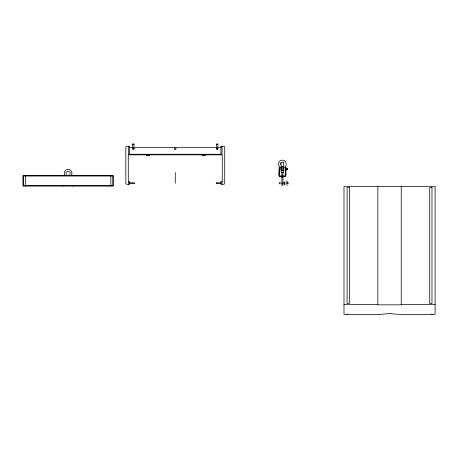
<?xml version="1.0" encoding="UTF-8"?>
<svg xmlns="http://www.w3.org/2000/svg" width="458" height="458" viewBox="0 0 458 458"><rect width="100%" height="100%" fill="white"/><g stroke="black" fill="none" stroke-linecap="round" stroke-linejoin="round"><path stroke-width="0.69" d="M133.862 146.549C135.202 142.776 131.452 142.776 132.791 146.549M217.75 146.549C219.09 142.776 215.34 142.776 216.68 146.549M133.868 144.161L133.467 144.682M217.756 144.161L217.355 144.682M283.857 167.473C284.304 166.317 286.519 168.263 285.62 166.426A1.26 1.26 0 0 1 285.781 165.813A3.859 3.859 0 0 0 282.409 160.082A3.859 3.859 0 0 0 279.036 165.813A1.26 1.26 0 0 1 279.191 166.426C278.292 168.263 280.519 166.317 280.96 167.473M280.508 163.1L280.411 164.508M69.771 174.601C72.312 170.33 63.914 170.33 66.45 174.601M133.381 148.077L133.776 147.671M217.269 148.077L217.665 147.671M110.859 175.368L110.859 186.103L112.788 186.103L113.166 185.942L112.788 185.564L112.788 175.901L113.166 175.523L112.788 175.368L23.438 175.368L23.055 175.523L23.438 175.901L23.438 185.564L23.055 185.942L23.438 186.103L25.362 186.103L25.362 175.368M133.467 147.757L133.845 147.671M287.149 185.507L286.8 185.507M133.158 148.1A0.641 0.641 0 0 1 133.948 148.884A0.641 0.641 0 0 1 132.872 149.176A0.641 0.641 0 0 1 133.158 148.1L133.496 148.1M217.046 148.1L217.384 148.1M129.574 147.327L220.962 147.327M285.901 168.08L286.857 168.08A0.893 0.893 0 0 1 287.75 168.973A0.893 0.893 0 0 1 286.857 169.872L285.901 169.872M285.357 170.118L285.889 170.118M281.87 170.553L282.941 170.553M278.928 173.571L279.46 173.571M285.357 173.571L285.889 173.571M278.928 174.635L279.46 174.635M285.357 174.635L285.889 174.635M23.438 175.901L25.362 175.901M110.859 175.901L112.788 175.901M25.362 176.021L110.859 176.021M279.89 176.593L284.928 176.593M280.015 176.736L280.622 176.736M284.195 176.736L284.802 176.736M281.87 177.126L282.941 177.126M129.574 182.794L133.581 182.794M216.96 182.794L220.962 182.794M281.87 183.126L282.941 183.126M129.574 183.641L133.581 183.641M216.96 183.641L220.962 183.641M25.362 185.444L110.859 185.444M23.438 185.564L25.362 185.564M110.859 185.564L112.788 185.564M25.362 186.091L110.859 186.091M343.992 304.421L377.844 304.421M401.242 304.421L435.1 304.421M216.766 147.671L217.155 148.077M133.055 144.631L132.786 144.161M133.078 147.785L133.267 148.077M216.834 144.545L216.674 144.161M431.98 313.822L431.98 314.377M401.242 186.446L401.242 304.851L377.844 304.851L377.844 186.446M347.107 313.822L347.107 314.377M288.099 182.427L288.099 184.007M287.349 181.494L286.92 180.904L286.599 181.494M287.349 182.427L287.349 184.007M286.599 182.044L286.599 184.397M285.901 167.823L285.889 175.523A1.071 1.071 0 0 1 284.819 176.593M285.62 167.823L285.62 170.13M285.357 170.811L285.197 175.901L279.998 176.055L279.46 175.523L279.46 170.118L278.928 170.118L278.928 175.523A1.071 1.071 0 0 0 279.998 176.593M284.87 182.044L284.87 184.397M284.447 182.072L284.447 184.368M284.017 182.129L284.017 184.311M283.857 167.96L283.857 169.992M282.941 176.055L282.941 172.225L281.87 172.277L281.87 176.055M282.941 176.593L282.941 185.272L281.87 185.272L281.87 176.593M280.96 167.96L280.96 169.992M280.09 182.37L280.09 184.064M279.718 182.587L279.718 183.853M279.3 167.96L279.3 169.992M279.191 167.96L279.191 169.992M222.038 146.257L222.038 154.289L128.503 154.289L128.503 146.257M222.038 181.614L222.038 184.288M220.962 154.289L220.962 146.257L223.641 146.257A1.071 1.071 0 0 1 224.712 147.327L224.712 183.217A1.071 1.071 0 0 1 223.641 184.288L220.962 184.288L220.962 181.614L222.25 181.614L222.25 154.827L128.292 154.827L128.292 181.614L129.574 181.614L129.574 184.288L126.9 184.288A1.071 1.071 0 0 1 125.824 183.217L125.824 147.327A1.071 1.071 0 0 1 126.9 146.257L129.574 146.257L129.574 154.289M216.371 182.794L216.371 183.641M216.262 182.914L216.262 183.526M205.27 154.827L205.27 155.709L202.052 155.709L202.052 154.827M175.271 172.506L175.271 183.217M149.56 154.827L149.56 155.709L146.342 155.709L146.342 154.827M134.28 182.914L134.28 183.526M134.171 182.794L134.171 183.641M128.503 181.614L128.503 184.288M113.326 175.901L113.326 185.564M72.37 185.421L72.37 186.091M63.851 185.421L63.851 186.091M22.9 175.901L22.9 185.564M64.887 175.569A1.254 1.254 0 0 0 64.738 175.116A3.864 3.864 0 0 1 68.11 169.368A3.864 3.864 0 0 1 71.482 175.116A1.254 1.254 0 0 0 71.334 175.569M132.631 149.125A0.801 0.801 0 0 1 132.631 148.318M132.757 148.152A0.801 0.801 0 0 1 133.118 147.945M133.536 147.945A0.801 0.801 0 0 1 133.896 148.152M134.022 148.318A0.801 0.801 0 0 1 134.131 148.718M217.911 149.125A0.801 0.801 0 0 1 217.785 149.291M216.645 148.152A0.801 0.801 0 0 1 216.811 148.026M286.531 168.887C286.943 170.187 287.538 167.971 286.531 168.887M378.938 314.365L343.992 314.377L343.992 186.446L435.1 186.446L435.1 314.377L400.155 314.365A16.499 2.862 0 0 1 390.926 313.587A1.964 0.343 0 0 0 388.161 313.587A16.499 2.862 0 0 1 378.938 314.365M283.691 162.189L281.12 162.189L281.12 172.225L283.691 172.225L283.691 162.189M282.964 166.517L281.853 166.517L281.87 170.691L282.964 170.657L282.964 166.517M349.368 187.517L347.107 187.517L347.107 303.517L349.368 303.517L349.368 187.517M431.98 187.517L429.724 187.517L429.724 303.517L431.98 303.488L431.98 187.517M216.892 149.279A0.641 0.641 0 0 0 217.859 148.718A0.641 0.641 0 0 0 216.892 148.163A0.641 0.641 0 0 0 216.892 149.279M174.87 149.417A0.801 0.801 0 0 0 176.072 148.718A0.801 0.801 0 0 0 174.87 148.026A0.801 0.801 0 0 0 174.87 149.417"/></g></svg>
